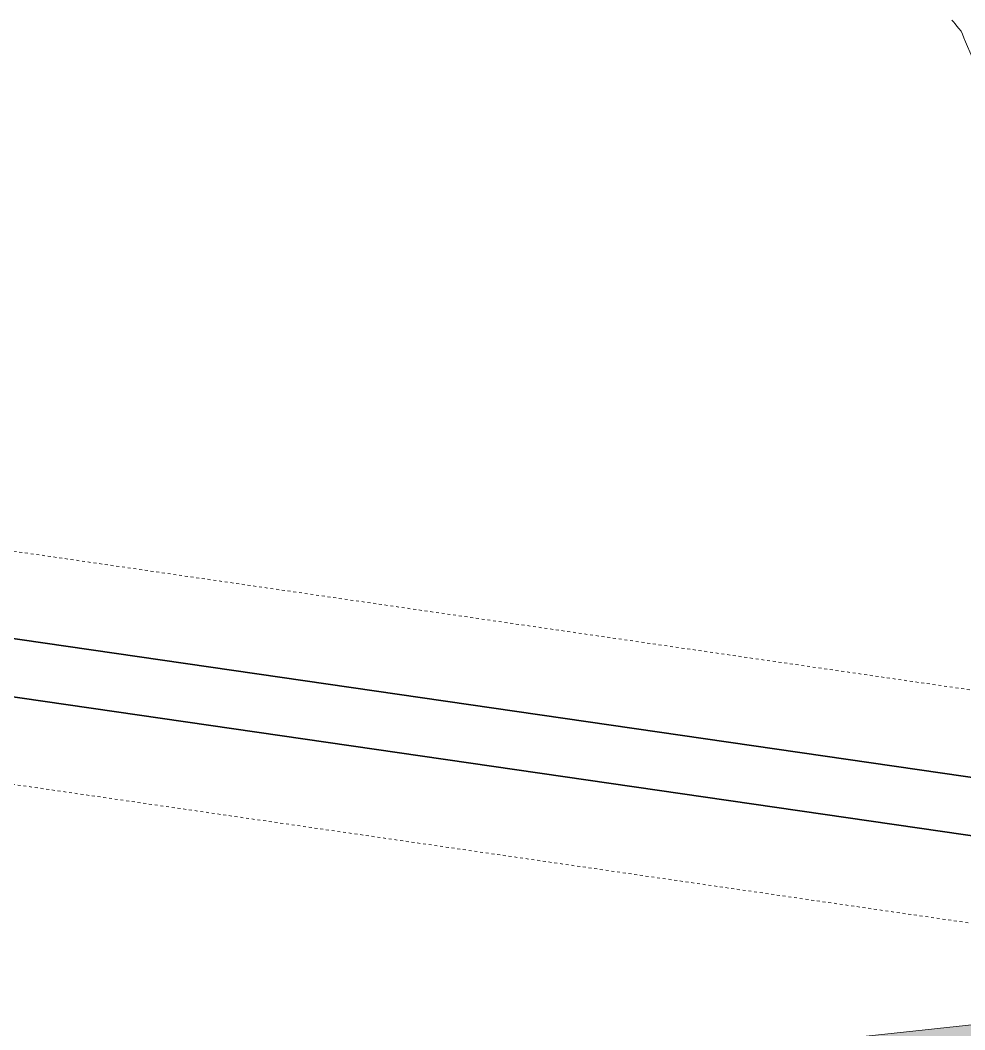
# Model space of a CAD drawing. Header units: metres. Extents: x -490 to 202, y -217 to 332.
# Drawn here: x -175.48 to -142.73, y 3.4 to 38.39 of the extents above; entities that cross this region are included whole.
import ezdxf

# ---------------------------------------------------------------- set-up
doc = ezdxf.new("R2010")
doc.units = ezdxf.units.M
doc.linetypes.add('Oculto', pattern=[0.007144, 0.004763, -0.002381])
doc.layers.add('A-DETL', color=94, linetype='Continuous', lineweight=9, true_color=0x00a600)
doc.layers.add('C-TOPO-MAJR', color=66, linetype='Continuous', lineweight=18, true_color=0x647b04)
doc.layers.add('A-DETL-GENF', color=7, linetype='Continuous', lineweight=9)
doc.layers.add('A-DETL-THIN', color=7, linetype='Continuous', lineweight=9)

msp = doc.modelspace()

# ---------------------------------------------------------------- hatches: boundary and pattern name
at = {"layer": 'A-DETL-GENF', "true_color": 0xd2c9aa}
msp.add_hatch(color=9, dxfattribs=at).paths.add_polyline_path([(-344.836, -34.659), (-342.163, -33.669), (-340.394, -33.05), (-337.673, -32.288), (-318.31, -29.503), (-298.534, -26.037), (-277.947, -22.855), (-255.322, -18.806), (-236.55, -15.828), (-218.664, -12.839), (-199.663, -9.934), (-182.339, -6.868), (-166.659, -4.367), (-150.146, -1.775), (-130.582, -0.444), (-119.677, 1.224), (-104.832, 1.744), (-96.049, 2.435), (-87.287, 3.254), (-75.417, 3.307), (-64.903, 4.824), (-46.528, 3.638), (-27.282, 0.853), (-7.599, -3.112), (11.015, -8.37), (32.262, -13.864), (43.349, -16.698), (64.125, -17.345), (80.999, -17.025), (98.552, -17.335), (118.362, -17.386), (116.561, -12.276), (98.282, -12.853), (81.155, -13.139), (63.761, -12.987), (43.886, -11.339), (30.407, -7.216), (12.815, -3.204), (-6.645, 2.074), (-26.877, 5.186), (-46.323, 8.319), (-65.24, 9.896), (-76.123, 8.838), (-87.97, 8.725), (-96.802, 8.207), (-105.244, 8.143), (-120.399, 6.558), (-131.625, 4.737), (-150.77, 2.676), (-168.377, -0.144), (-182.941, -2.318), (-200.678, -4.93), (-207.237, -6.578), (-219.281, -8.078), (-238.302, -10.755), (-255.99, -14.014), (-279.56, -17.433), (-299.701, -20.546), (-319.59, -23.259), (-339.02, -25.336), (-345.568, -24.355), (-350.806, -25.168), (-346.845, -31.464)])

# ---------------------------------------------------------------- linework, layer by layer
at = {"layer": 'A-DETL', "color": 8, "linetype": 'Oculto', "true_color": 0x808080}
for p, q in [((-256.271, 31.659), (-135.864, 14.213)), ((-137.071, 6.305), (-257.424, 23.743))]:
    msp.add_line(p, q, dxfattribs=at)
at = {"layer": 'A-DETL', "color": 30, "lineweight": 35, "true_color": 0xfd9f02}
for p, q in [((-256.703, 28.691), (-136.317, 11.248)), ((-136.618, 9.271), (-256.992, 26.712))]:
    msp.add_line(p, q, dxfattribs=at)
at = {"layer": 'A-DETL-THIN'}
msp.add_line((-131.625, 4.737), (-150.77, 2.676), dxfattribs=at)
at = {"layer": 'C-TOPO-MAJR', "color": 9, "true_color": 0xcbd3ab, "flags": 128}
msp.add_lwpolyline([(-142.078, 36.155), (-142.234, 36.526), (-142.362, 36.83), (-142.469, 37.083), (-142.559, 37.297), (-142.636, 37.48), (-142.703, 37.639), (-142.762, 37.778), (-142.814, 37.901), (-142.86, 38.01), (-142.932, 38.103), (-143.004, 38.186), (-143.069, 38.261), (-143.128, 38.329), (-143.182, 38.391)], dxfattribs=at)

doc.saveas('drawing.dxf')
